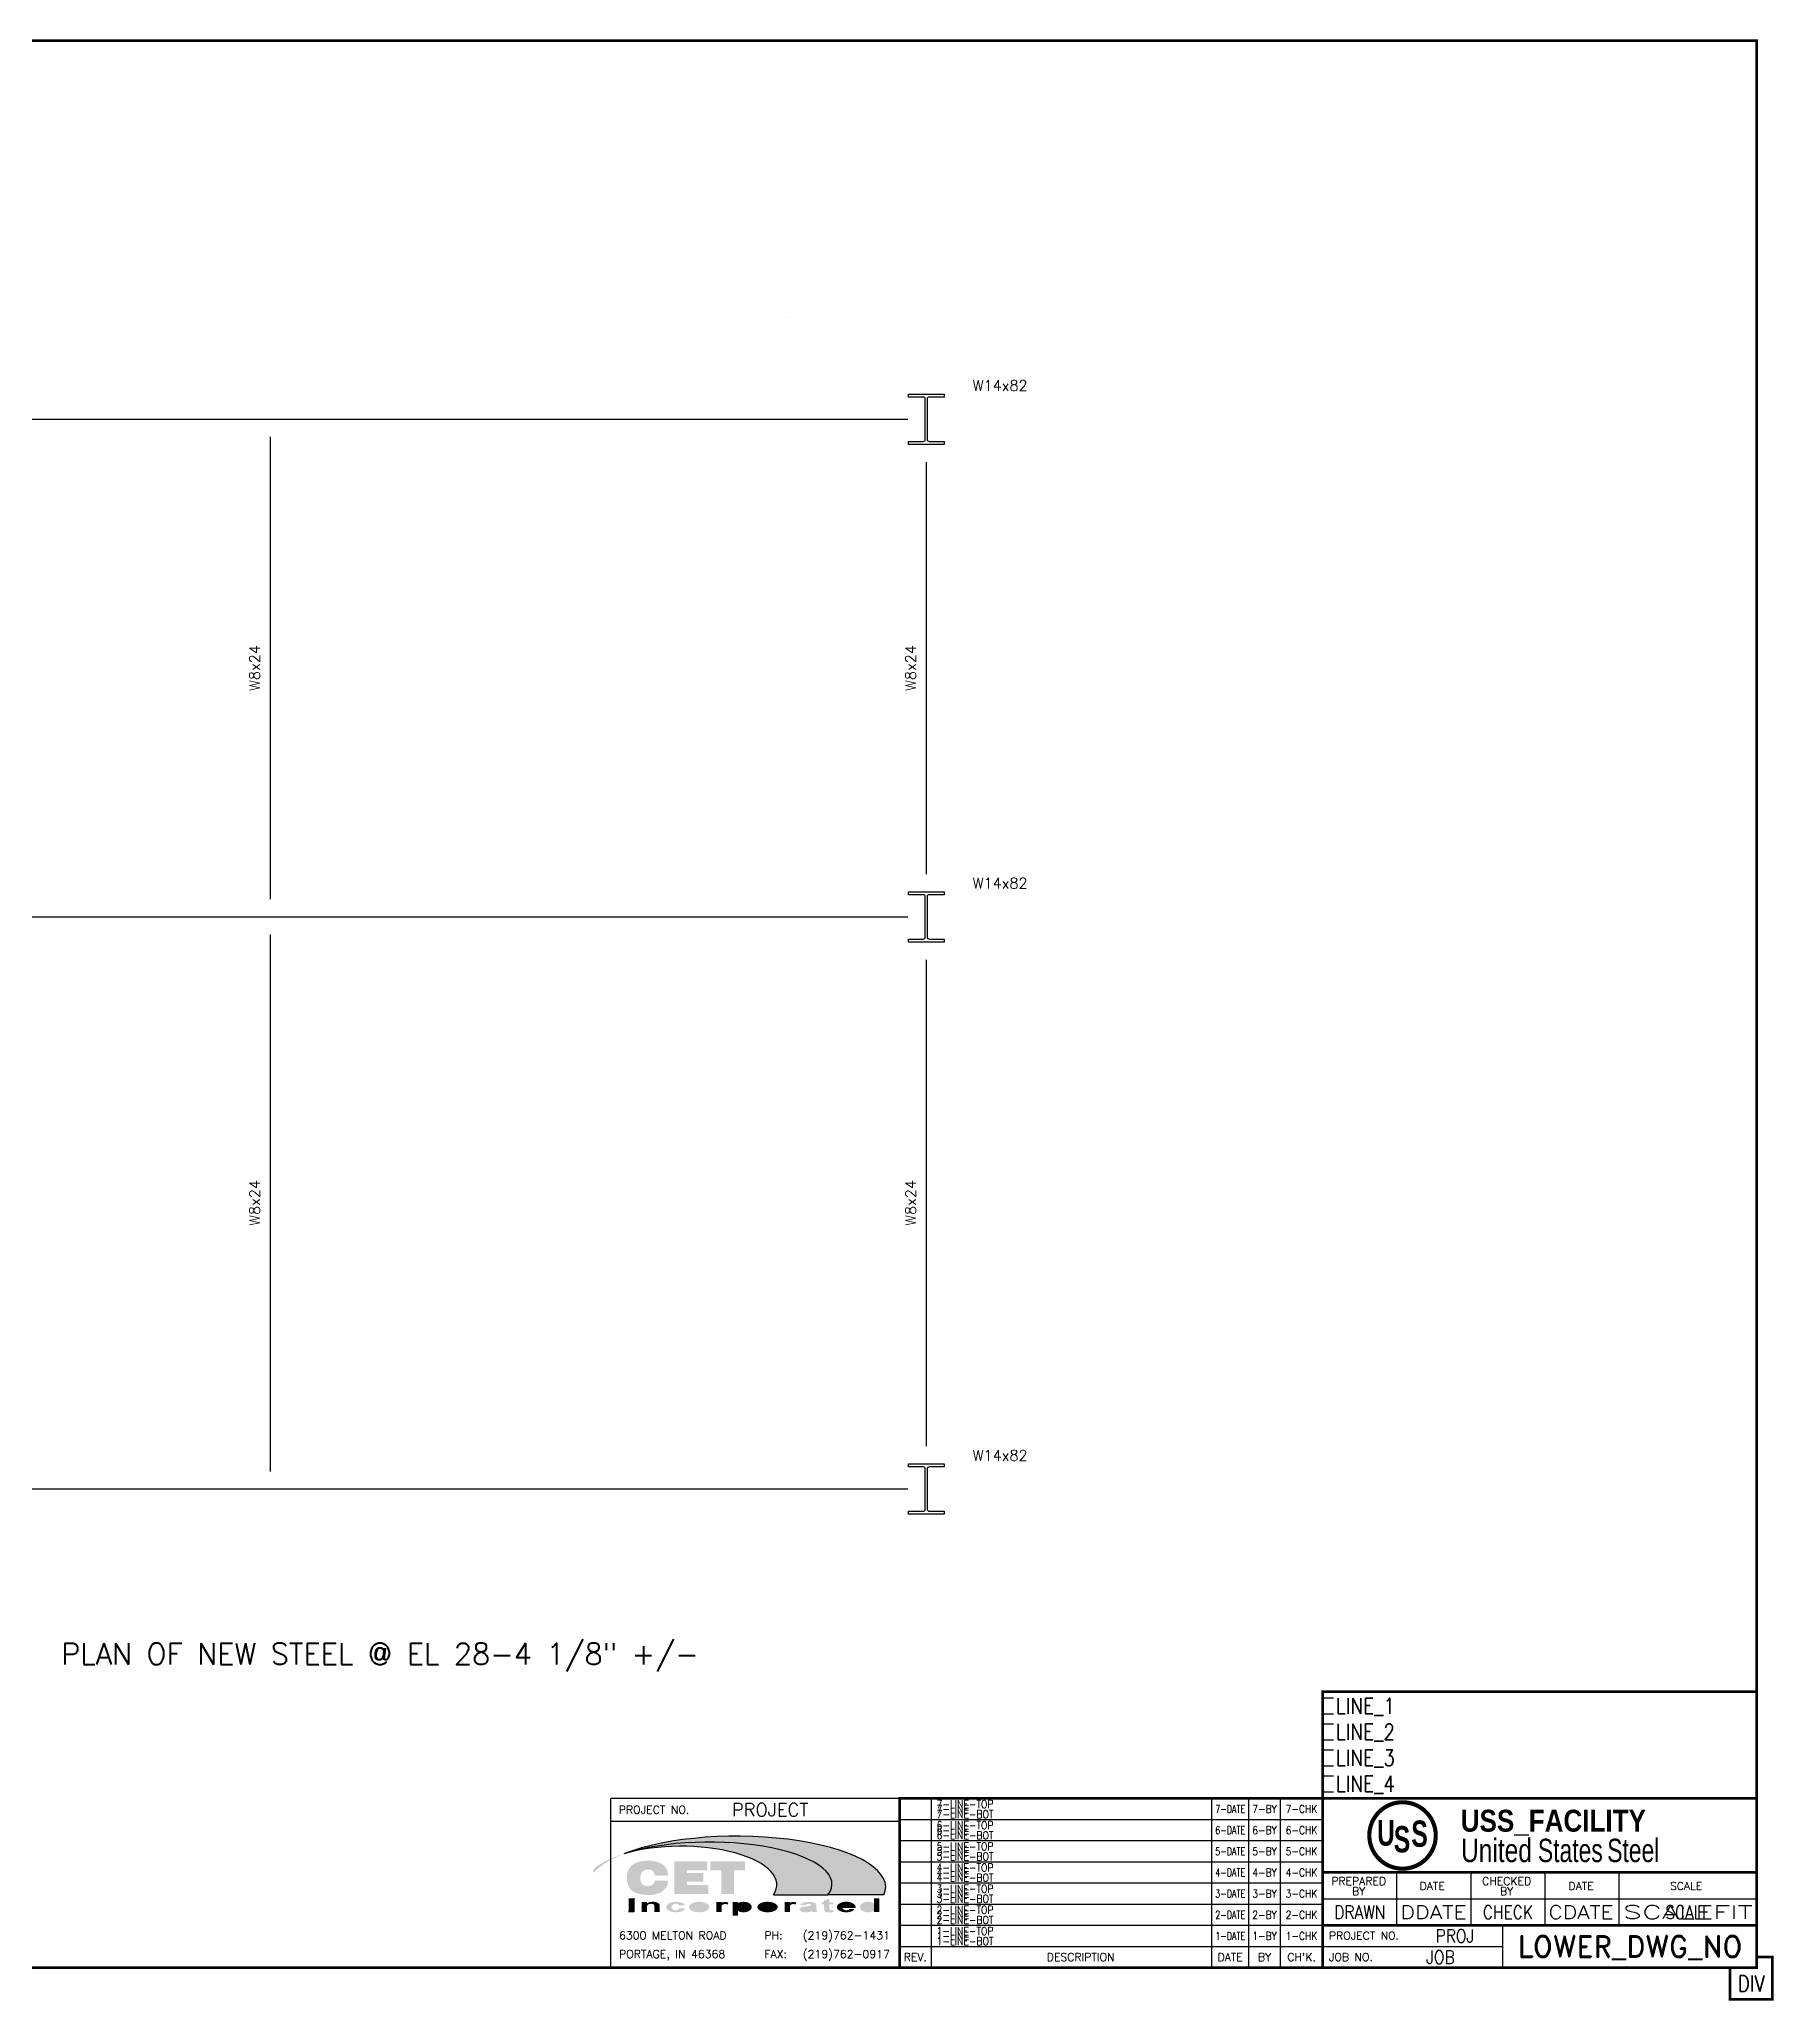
# Model space of a CAD drawing. Header units: inches. Extents: x -141 to 691, y -2 to 555.
# Drawn here: x 199 to 691, y -2 to 555 of the extents above; entities that cross this region are included whole.
import ezdxf
from ezdxf.enums import TextEntityAlignment as Align

# ---------------------------------------------------------------- set-up
doc = ezdxf.new("R2010")
doc.units = ezdxf.units.IN
doc.header["$LTSCALE"] = 9
doc.header["$MEASUREMENT"] = 0
for name, color, linetype in [('BORDER', 7, 'Continuous'), ('L2', 7, 'Continuous'), ('Section', 3, 'Continuous')]:
    doc.layers.add(name, color=color, linetype=linetype)
doc.styles.add('BORDER1', font='romans.shx')
doc.styles.add('BORDER2', font='ROMANS', dxfattribs={"width": 0.8, "height": 0.12})
doc.styles.add('ROMAND', font='romand.shx', dxfattribs={"height": 4.5})
doc.styles.add('ROMANS', font='romans.shx', dxfattribs={"height": 3})
doc.styles.add('USSLOGO', font='sanss___.ttf')
doc.styles.add('USSLOGOBOLD', font='sanssb__.ttf')

msp = doc.modelspace()

# ---------------------------------------------------------------- hatches: boundary and pattern name
at = {"layer": 'BORDER'}
h = msp.add_hatch(dxfattribs=at)
h.set_pattern_fill('DOTS,_O', color=30, scale=5.208482, angle=45)
h.set_pattern_definition([(45, (378.3331, 12.15858), (-0.1150923, 0.3452768), [0, -0.3255301])])
h.paths.add_polyline_path([(356.43, 35.34), (357.59, 36.31), (359, 37.25), (360.64, 38.13), (362.49, 38.97), (364.55, 39.75), (366.8, 40.46), (369.22, 41.1), (371.8, 41.67), (374.51, 42.16), (377.33, 42.57), (380.24, 42.89), (383.22, 43.12), (386.25, 43.26), (389.3, 43.31), (392.35, 43.27), (395.38, 43.14), (398.36, 42.92), (401.27, 42.61), (404.09, 42.22), (406.8, 41.74), (409.38, 41.18), (411.8, 40.55), (414.04, 39.84), (416.1, 39.07), (417.96, 38.24), (419.59, 37.36), (421, 36.44), (422.16, 35.47), (423.07, 34.47), (423.72, 33.45), (424.11, 32.42), (424.24, 31.37), (424.09, 30.32), (423.06, 28.32), (438.96, 28.32), (439.4, 29.77), (439.44, 31.04), (439.14, 32.31), (438.52, 33.57), (437.59, 34.8), (436.33, 35.99), (434.78, 37.15), (432.93, 38.25), (430.81, 39.3), (428.42, 40.27), (425.79, 41.17), (422.95, 41.99), (419.9, 42.72), (416.67, 43.36), (413.3, 43.89), (409.8, 44.32), (406.2, 44.65), (402.54, 44.86), (398.83, 44.97), (395.11, 44.96), (391.4, 44.84), (387.74, 44.61), (384.16, 44.27), (380.67, 43.83), (377.32, 43.28), (374.12, 42.63), (371.09, 41.89), (368.27, 41.06), (365.68, 40.15), (363.33, 39.16), (361.24, 38.11), (359.43, 37), (357.92, 35.83), (356.71, 34.63)])
h.paths.add_polyline_path([(390.01, 37.56), (390.01, 35.55), (393.14, 35.55), (393.14, 28.85), (396.16, 28.85), (396.16, 35.55), (399.29, 35.55), (399.29, 37.56)])
h.paths.add_polyline_path([(388.61, 35.55), (388.61, 37.56), (379.82, 37.56), (379.82, 28.85), (388.89, 28.85), (388.89, 30.86), (382.87, 30.86), (382.87, 32.37), (387.54, 32.37), (387.54, 34.3), (382.87, 34.3), (382.87, 35.55)])
h.paths.add_polyline_path([(373.75, 35.2), (373.96, 34.89), (374.08, 34.63), (374.18, 34.32), (374.24, 34.07), (377.52, 34.07), (377.45, 34.56), (377.28, 35.12), (377.06, 35.61), (376.78, 36.03), (376.45, 36.4), (376.08, 36.71), (375.69, 36.97), (375.27, 37.19), (374.83, 37.37), (374.39, 37.51), (373.94, 37.62), (373.49, 37.7), (373.05, 37.75), (372.61, 37.78), (372.18, 37.79), (371.77, 37.78), (371.37, 37.76), (371, 37.73), (370.64, 37.69), (370.29, 37.64), (369.96, 37.57), (369.64, 37.48), (369.32, 37.39), (369.01, 37.27), (368.71, 37.15), (368.42, 37), (368.13, 36.84), (367.86, 36.65), (367.61, 36.45), (367.37, 36.22), (367.16, 35.97), (366.97, 35.7), (366.81, 35.4), (366.68, 35.07), (366.57, 34.73), (366.48, 34.38), (366.41, 34.03), (366.36, 33.69), (366.33, 33.37), (366.31, 33.07), (366.33, 32.78), (366.37, 32.46), (366.43, 32.12), (366.52, 31.77), (366.63, 31.43), (366.75, 31.09), (366.9, 30.77), (367.07, 30.48), (367.26, 30.21), (367.46, 29.98), (367.69, 29.77), (367.92, 29.58), (368.18, 29.41), (368.45, 29.27), (368.73, 29.14), (369.03, 29.03), (369.33, 28.93), (369.65, 28.84), (369.98, 28.77), (370.32, 28.71), (370.67, 28.66), (371.04, 28.62), (371.42, 28.59), (371.81, 28.57), (372.22, 28.56), (372.64, 28.56), (373.07, 28.58), (373.5, 28.62), (373.94, 28.69), (374.37, 28.79), (374.8, 28.93), (375.23, 29.11), (375.64, 29.33), (376.04, 29.59), (376.41, 29.91), (376.74, 30.27), (377.03, 30.68), (377.26, 31.14), (377.44, 31.65), (377.51, 32.07), (374.22, 32.07), (374.14, 31.83), (373.91, 31.43), (373.62, 31.09), (373.28, 30.84), (372.92, 30.67), (372.54, 30.58), (372.17, 30.56), (371.8, 30.58), (371.45, 30.63), (371.12, 30.71), (370.82, 30.82), (370.56, 30.96), (370.33, 31.15), (370.14, 31.36), (369.99, 31.61), (369.87, 31.87), (369.77, 32.15), (369.7, 32.44), (369.65, 32.74), (369.63, 33.06), (369.63, 33.39), (369.67, 33.72), (369.74, 34.06), (369.85, 34.38), (370, 34.69), (370.2, 34.97), (370.43, 35.22), (370.68, 35.42), (370.95, 35.56), (371.24, 35.66), (371.52, 35.73), (371.82, 35.76), (372.13, 35.78), (372.43, 35.77), (372.74, 35.73), (373.07, 35.63), (373.42, 35.47)])
msp.add_hatch(color=7, dxfattribs=at).paths.add_polyline_path([(424.09, 30.32), (424.24, 31.37), (424.11, 32.42), (423.72, 33.45), (423.07, 34.47), (422.16, 35.47), (421, 36.44), (419.59, 37.36), (417.96, 38.24), (416.1, 39.07), (414.04, 39.84), (411.8, 40.55), (409.38, 41.18), (406.8, 41.74), (404.09, 42.22), (401.27, 42.61), (398.36, 42.92), (395.38, 43.14), (392.35, 43.27), (389.3, 43.31), (386.25, 43.26), (383.22, 43.12), (380.24, 42.89), (377.33, 42.57), (374.51, 42.16), (371.8, 41.67), (369.22, 41.1), (366.8, 40.46), (364.55, 39.75), (362.49, 38.97), (360.64, 38.13), (359, 37.25), (357.59, 36.31), (356.43, 35.34), (357.57, 36.42), (358.81, 37.25), (360.23, 38.03), (361.82, 38.76), (363.57, 39.43), (365.45, 40.04), (367.46, 40.58), (369.58, 41.04), (371.8, 41.42), (374.09, 41.73), (376.44, 41.95), (378.83, 42.08), (381.24, 42.13), (383.65, 42.1), (386.04, 41.98), (388.4, 41.77), (390.7, 41.48), (392.93, 41.11), (395.07, 40.66), (397.1, 40.14), (399.01, 39.54), (400.78, 38.88), (402.39, 38.16), (403.84, 37.39), (405.12, 36.57), (406.21, 35.7), (407.1, 34.8), (407.79, 33.87), (408.27, 32.92), (408.54, 31.96), (408.59, 30.99), (408.44, 30.02), (407.63, 28.32), (423.06, 28.32)])
h = msp.add_hatch(color=7, dxfattribs=at)
h.paths.add_polyline_path([(371.76, 38.04), (371.35, 38.02), (370.97, 37.99), (370.6, 37.95), (370.24, 37.89), (369.9, 37.82), (369.57, 37.73), (369.24, 37.63), (368.92, 37.52), (368.6, 37.38), (368.29, 37.23), (367.99, 37.06), (367.71, 36.86), (367.44, 36.65), (367.18, 36.4), (366.95, 36.13), (366.75, 35.83), (366.58, 35.51), (366.43, 35.16), (366.32, 34.8), (366.22, 34.44), (366.15, 34.07), (366.1, 33.72), (366.07, 33.39), (366.05, 33.07), (366.07, 32.75), (366.11, 32.42), (366.18, 32.07), (366.27, 31.71), (366.38, 31.34), (366.51, 30.99), (366.67, 30.65), (366.85, 30.34), (367.05, 30.05), (367.27, 29.79), (367.52, 29.57), (367.77, 29.37), (368.05, 29.19), (368.33, 29.03), (368.63, 28.9), (368.94, 28.78), (369.26, 28.68), (369.59, 28.59), (369.93, 28.51), (370.28, 28.45), (370.64, 28.4), (371.01, 28.36), (371.4, 28.33), (371.8, 28.31), (372.22, 28.3), (372.65, 28.3), (373.09, 28.32), (373.54, 28.37), (373.99, 28.44), (374.44, 28.54), (374.89, 28.68), (375.34, 28.87), (375.78, 29.1), (376.2, 29.38), (376.59, 29.72), (376.95, 30.1), (377.25, 30.54), (377.51, 31.04), (377.69, 31.59), (377.79, 32.18), (377.82, 32.33), (374.03, 32.33), (373.94, 32.03), (373.85, 31.84), (373.75, 31.67), (373.64, 31.5), (373.51, 31.36), (373.37, 31.23), (373.22, 31.12), (373.07, 31.03), (372.91, 30.95), (372.75, 30.9), (372.58, 30.86), (372.41, 30.84), (372.24, 30.82), (372.07, 30.82), (371.91, 30.83), (371.74, 30.85), (371.58, 30.87), (371.42, 30.9), (371.27, 30.94), (371.13, 30.98), (371, 31.03), (370.88, 31.08), (370.76, 31.15), (370.66, 31.22), (370.56, 31.3), (370.47, 31.38), (370.39, 31.47), (370.32, 31.57), (370.25, 31.68), (370.19, 31.79), (370.14, 31.91), (370.09, 32.03), (370.04, 32.16), (370, 32.29), (369.97, 32.42), (369.94, 32.56), (369.92, 32.7), (369.9, 32.84), (369.89, 32.99), (369.89, 33.14), (369.89, 33.29), (369.9, 33.45), (369.91, 33.6), (369.94, 33.76), (369.97, 33.91), (370.01, 34.06), (370.06, 34.21), (370.12, 34.35), (370.19, 34.49), (370.27, 34.62), (370.36, 34.74), (370.45, 34.86), (370.55, 34.97), (370.66, 35.07), (370.77, 35.15), (370.89, 35.23), (371, 35.29), (371.13, 35.35), (371.25, 35.39), (371.38, 35.43), (371.51, 35.46), (371.64, 35.48), (371.78, 35.49), (371.91, 35.5), (372.05, 35.51), (372.19, 35.52), (372.33, 35.51), (372.47, 35.5), (372.61, 35.48), (372.75, 35.45), (372.9, 35.41), (373.04, 35.35), (373.19, 35.28), (373.34, 35.2), (373.48, 35.08), (373.61, 34.94), (373.73, 34.76), (373.84, 34.53), (373.93, 34.26), (374.02, 33.81), (377.81, 33.81), (377.79, 33.96), (377.7, 34.62), (377.53, 35.21), (377.29, 35.74), (376.99, 36.19), (376.63, 36.58), (376.24, 36.92), (375.82, 37.2), (375.38, 37.43), (374.92, 37.62), (374.46, 37.76), (373.99, 37.88), (373.53, 37.96), (373.07, 38.01), (372.62, 38.04), (372.18, 38.05)])
h.paths.add_polyline_path([(371.77, 37.78), (372.18, 37.79), (372.61, 37.78), (373.05, 37.75), (373.49, 37.7), (373.94, 37.62), (374.39, 37.51), (374.83, 37.37), (375.27, 37.19), (375.69, 36.97), (376.08, 36.71), (376.45, 36.4), (376.78, 36.03), (377.06, 35.61), (377.28, 35.12), (377.45, 34.56), (377.52, 34.07), (374.24, 34.07), (374.18, 34.32), (374.08, 34.63), (373.96, 34.89), (373.81, 35.1), (373.66, 35.27), (373.49, 35.41), (373.32, 35.51), (373.15, 35.59), (372.98, 35.66), (372.82, 35.7), (372.66, 35.74), (372.5, 35.76), (372.34, 35.77), (372.19, 35.78), (372.04, 35.77), (371.89, 35.76), (371.75, 35.75), (371.6, 35.73), (371.46, 35.71), (371.31, 35.68), (371.17, 35.64), (371.03, 35.59), (370.89, 35.53), (370.75, 35.45), (370.62, 35.37), (370.49, 35.27), (370.37, 35.15), (370.26, 35.03), (370.15, 34.9), (370.05, 34.76), (369.96, 34.61), (369.89, 34.46), (369.82, 34.3), (369.76, 34.14), (369.72, 33.97), (369.68, 33.8), (369.66, 33.63), (369.64, 33.47), (369.63, 33.3), (369.63, 33.14), (369.63, 32.98), (369.64, 32.82), (369.66, 32.66), (369.69, 32.51), (369.72, 32.37), (369.75, 32.22), (369.79, 32.08), (369.84, 31.94), (369.9, 31.81), (369.96, 31.68), (370.03, 31.55), (370.1, 31.43), (370.19, 31.31), (370.28, 31.2), (370.39, 31.1), (370.5, 31.01), (370.63, 30.92), (370.76, 30.85), (370.9, 30.79), (371.05, 30.73), (371.21, 30.69), (371.37, 30.65), (371.54, 30.61), (371.71, 30.59), (371.89, 30.57), (372.07, 30.56), (372.25, 30.56), (372.44, 30.58), (372.63, 30.6), (372.82, 30.65), (373.01, 30.71), (373.19, 30.8), (373.37, 30.9), (373.54, 31.03), (373.69, 31.18), (373.84, 31.34), (373.97, 31.53), (374.08, 31.73), (374.18, 31.94), (374.22, 32.07), (377.51, 32.07), (377.44, 31.65), (377.26, 31.14), (377.03, 30.68), (376.74, 30.27), (376.41, 29.91), (376.04, 29.59), (375.64, 29.33), (375.23, 29.11), (374.8, 28.93), (374.37, 28.79), (373.94, 28.69), (373.5, 28.62), (373.07, 28.58), (372.64, 28.56), (372.22, 28.56), (371.81, 28.57), (371.42, 28.59), (371.04, 28.62), (370.67, 28.66), (370.32, 28.71), (369.98, 28.77), (369.65, 28.84), (369.33, 28.93), (369.03, 29.03), (368.73, 29.14), (368.45, 29.27), (368.18, 29.41), (367.92, 29.58), (367.69, 29.77), (367.46, 29.98), (367.26, 30.21), (367.07, 30.48), (366.9, 30.77), (366.75, 31.09), (366.63, 31.43), (366.52, 31.77), (366.43, 32.12), (366.37, 32.46), (366.33, 32.78), (366.31, 33.07), (366.33, 33.37), (366.36, 33.69), (366.41, 34.03), (366.48, 34.38), (366.57, 34.73), (366.68, 35.07), (366.81, 35.4), (366.97, 35.7), (367.16, 35.97), (367.37, 36.22), (367.61, 36.45), (367.86, 36.65), (368.13, 36.84), (368.42, 37), (368.71, 37.15), (369.01, 37.27), (369.32, 37.39), (369.64, 37.48), (369.96, 37.57), (370.29, 37.64), (370.64, 37.69), (371, 37.73), (371.37, 37.76)], flags=0)
h = msp.add_hatch(color=7, dxfattribs=at)
h.paths.add_polyline_path([(388.87, 35.29), (388.87, 37.82), (379.56, 37.82), (379.56, 28.59), (389.15, 28.59), (389.15, 31.12), (383.13, 31.12), (383.13, 32.11), (387.8, 32.11), (387.8, 34.56), (383.13, 34.56), (383.13, 35.29)])
h.paths.add_polyline_path([(382.87, 35.55), (382.87, 34.3), (387.54, 34.3), (387.54, 32.37), (382.87, 32.37), (382.87, 30.86), (388.89, 30.86), (388.89, 28.85), (379.82, 28.85), (379.82, 37.56), (388.61, 37.56), (388.61, 35.55)], flags=0)
h = msp.add_hatch(color=7, dxfattribs=at)
h.paths.add_polyline_path([(392.88, 35.29), (392.88, 28.59), (396.42, 28.59), (396.42, 35.29), (399.55, 35.29), (399.55, 37.82), (389.75, 37.82), (389.75, 35.29)])
h.paths.add_polyline_path([(390.01, 35.55), (390.01, 37.56), (399.29, 37.56), (399.29, 35.55), (396.16, 35.55), (396.16, 28.85), (393.14, 28.85), (393.14, 35.55)], flags=0)
h = msp.add_hatch(color=7, dxfattribs=at)
h.dxf.hatch_style = 1
h.paths.add_polyline_path([(373.87, 23.48), (375.35, 23.48), (375.35, 25.48), (375.35, 25.48), (375.34, 25.56), (375.32, 25.63), (375.29, 25.71), (375.24, 25.78), (375.18, 25.86), (375.1, 25.92), (375.02, 25.99), (374.92, 26.05), (374.81, 26.11), (374.16, 26.33, 0.189321), (371.6, 25.85), (371.71, 25.08, -0.299251), (372.87, 25.81), (372.82, 25.81), (372.9, 25.81), (372.99, 25.81), (373.07, 25.81), (373.15, 25.8), (373.23, 25.79), (373.31, 25.77), (373.39, 25.75), (373.46, 25.73), (373.53, 25.7), (373.59, 25.67), (373.65, 25.64), (373.7, 25.61), (373.74, 25.57), (373.78, 25.53), (373.82, 25.49), (373.84, 25.45), (373.86, 25.41), (373.87, 25.37), (373.87, 25.32)])
h = msp.add_hatch(color=7, dxfattribs=at)
h.dxf.hatch_style = 1
h.paths.add_polyline_path([(383.69, 24.89), (383.7, 24.76), (383.73, 24.63), (383.79, 24.5), (383.87, 24.38), (383.97, 24.25), (384.09, 24.14), (384.22, 24.03), (384.38, 23.92), (384.56, 23.83), (384.75, 23.74), (384.95, 23.66), (385.17, 23.59), (385.39, 23.53), (385.63, 23.48), (385.88, 23.45), (386.13, 23.42), (386.38, 23.41), (386.63, 23.4), (386.89, 23.41), (387.14, 23.43), (387.39, 23.46), (387.63, 23.51), (387.86, 23.56), (388.08, 23.63), (388.29, 23.7), (388.49, 23.78), (388.67, 23.87), (388.84, 23.97), (388.99, 24.08), (389.12, 24.2), (389.23, 24.31), (389.31, 24.44), (389.38, 24.56), (389.43, 24.69), (389.45, 24.83), (389.45, 24.96), (389.43, 25.09), (389.38, 25.22), (389.31, 25.34), (389.23, 25.47), (389.12, 25.59), (388.99, 25.7), (388.84, 25.81), (388.67, 25.91), (388.49, 26), (388.29, 26.08), (388.08, 26.16), (387.86, 26.22), (387.63, 26.28), (387.39, 26.32), (387.14, 26.35), (386.89, 26.37), (386.63, 26.38), (386.38, 26.38), (386.13, 26.36), (385.88, 26.34), (385.63, 26.3), (385.39, 26.25), (385.17, 26.19), (384.95, 26.12), (384.75, 26.04), (384.56, 25.95), (384.38, 25.86), (384.22, 25.75), (384.09, 25.64), (383.97, 25.53), (383.87, 25.41), (383.79, 25.28), (383.73, 25.15), (383.7, 25.02)])
h.paths.add_polyline_path([(385.19, 24.88), (385.19, 24.8), (385.21, 24.72), (385.24, 24.65), (385.27, 24.57), (385.32, 24.5), (385.37, 24.43), (385.44, 24.36), (385.51, 24.3), (385.59, 24.25), (385.68, 24.19), (385.77, 24.15), (385.87, 24.11), (385.97, 24.07), (386.08, 24.04), (386.2, 24.02), (386.31, 24), (386.43, 24), (386.54, 23.99), (386.66, 24), (386.78, 24.01), (386.89, 24.03), (387, 24.06), (387.11, 24.09), (387.21, 24.13), (387.31, 24.17), (387.4, 24.22), (387.48, 24.27), (387.56, 24.33), (387.63, 24.4), (387.69, 24.46), (387.74, 24.53), (387.78, 24.61), (387.81, 24.68), (387.83, 24.76), (387.84, 24.84), (387.84, 24.92), (387.83, 24.99), (387.81, 25.07), (387.78, 25.15), (387.74, 25.22), (387.69, 25.29), (387.63, 25.36), (387.56, 25.42), (387.48, 25.48), (387.4, 25.54), (387.31, 25.58), (387.21, 25.63), (387.11, 25.67), (387, 25.7), (386.89, 25.72), (386.78, 25.74), (386.66, 25.75), (386.54, 25.76), (386.43, 25.76), (386.31, 25.75), (386.2, 25.73), (386.08, 25.71), (385.97, 25.68), (385.87, 25.65), (385.77, 25.61), (385.68, 25.56), (385.59, 25.51), (385.51, 25.45), (385.44, 25.39), (385.37, 25.32), (385.32, 25.26), (385.27, 25.18), (385.24, 25.11), (385.21, 25.03), (385.19, 24.96)], flags=0)
h.paths.add_polyline_path([(381.05, 24.62), (381.02, 24.54), (380.97, 24.47), (380.92, 24.4), (380.86, 24.33), (380.79, 24.27), (380.71, 24.21), (380.63, 24.16), (380.54, 24.11), (380.45, 24.07), (380.36, 24.04), (380.26, 24.01), (380.16, 23.99), (380.05, 23.98), (379.95, 23.97), (379.84, 23.97), (379.74, 23.98), (379.63, 24), (379.53, 24.02), (379.44, 24.05), (379.34, 24.09), (379.25, 24.13), (379.17, 24.18), (379.09, 24.24), (379.02, 24.3), (378.95, 24.36), (378.9, 24.43), (378.85, 24.5), (378.81, 24.58), (378.77, 24.66), (378.75, 24.74), (378.74, 24.82), (378.73, 24.9), (378.74, 24.99), (378.75, 25.07), (378.78, 25.15), (378.81, 25.23), (378.85, 25.3), (378.9, 25.37), (378.95, 25.44), (379.02, 25.51), (379.09, 25.57), (379.17, 25.62), (379.25, 25.67), (379.34, 25.71), (379.44, 25.75), (379.54, 25.78), (379.64, 25.8), (379.74, 25.82), (379.84, 25.83), (379.95, 25.83), (380.05, 25.83), (380.16, 25.81), (380.26, 25.79), (380.36, 25.77), (380.46, 25.73), (380.55, 25.69), (380.63, 25.65), (380.72, 25.59), (380.79, 25.54), (380.86, 25.47), (380.92, 25.41), (380.97, 25.34), (381.02, 25.26), (380.97, 25.34), (382.58, 25.45), (382.72, 25.21), (382.66, 25.34), (382.57, 25.46), (382.47, 25.58), (382.34, 25.7), (382.2, 25.81), (382.04, 25.91), (381.86, 26), (381.67, 26.08), (381.47, 26.16), (381.25, 26.22), (381.03, 26.28), (380.79, 26.32), (380.55, 26.35), (380.31, 26.37), (380.06, 26.38), (379.82, 26.37), (379.57, 26.36), (379.33, 26.33), (379.09, 26.29), (378.86, 26.24), (378.64, 26.18), (378.44, 26.11), (378.24, 26.03), (378.06, 25.94), (377.89, 25.84), (377.74, 25.74), (377.61, 25.62), (377.5, 25.5), (377.41, 25.38), (377.34, 25.25), (377.29, 25.12), (377.26, 24.99), (377.26, 24.86), (377.27, 24.73), (377.31, 24.59), (377.37, 24.47), (377.45, 24.34), (377.55, 24.22), (377.67, 24.1), (377.82, 23.99), (377.97, 23.89), (378.15, 23.8), (378.34, 23.71), (378.54, 23.63), (378.75, 23.57), (378.98, 23.51), (379.21, 23.47), (379.45, 23.44), (379.69, 23.41), (379.94, 23.4), (380.19, 23.41), (380.43, 23.42), (380.67, 23.45), (380.91, 23.48), (381.14, 23.53), (381.36, 23.59), (381.57, 23.66), (381.77, 23.74), (381.95, 23.83), (382.12, 23.93), (382.27, 24.03), (382.41, 24.14), (382.52, 24.26), (382.62, 24.38), (382.69, 24.51), (382.74, 24.64), (382.65, 24.44), (381.02, 24.55)])
h = msp.add_hatch(color=7, dxfattribs=at)
h.dxf.hatch_style = 1
h.paths.add_polyline_path([(396.79, 24.8), (396.81, 24.67), (396.85, 24.54), (396.91, 24.41), (396.99, 24.29), (397.08, 24.17), (397.19, 24.06), (397.32, 23.95), (397.46, 23.85), (397.61, 23.76), (397.78, 23.68), (397.96, 23.61), (398.14, 23.54), (398.34, 23.49), (398.54, 23.45), (398.74, 23.43), (398.95, 23.41), (399.16, 23.4), (399.37, 23.41), (399.58, 23.43), (399.79, 23.46), (399.99, 23.5), (400.18, 23.55), (400.37, 23.62), (400.54, 23.69), (400.71, 23.77), (400.86, 23.87), (401, 23.97), (401.12, 24.07), (401.23, 24.19), (401.32, 24.31), (401.39, 24.43), (401.45, 24.56), (401.48, 24.69), (401.5, 24.82), (401.5, 24.96), (401.48, 25.09), (401.45, 25.22), (401.39, 25.35), (401.32, 25.47), (401.23, 25.59), (401.12, 25.71), (401, 25.82), (400.86, 25.92), (400.71, 26.01), (400.54, 26.09), (400.37, 26.16), (400.18, 26.23), (399.99, 26.28), (399.79, 26.32), (399.58, 26.35), (399.37, 26.37), (399.16, 26.38), (398.95, 26.37), (398.74, 26.36), (398.54, 26.33), (398.34, 26.29), (398.14, 26.24), (397.96, 26.18), (397.78, 26.1), (397.61, 26.02), (397.46, 25.93), (397.32, 25.83), (397.19, 25.72), (397.08, 25.61), (396.99, 25.49), (396.91, 25.37), (396.85, 25.24), (396.81, 25.11), (396.79, 24.98), (396.8, 25.03), (396.8, 24.75)])
h.paths.add_polyline_path([(397.59, 24.88), (397.59, 24.8), (397.61, 24.72), (397.63, 24.65), (397.66, 24.57), (397.71, 24.5), (397.76, 24.43), (397.82, 24.36), (397.88, 24.3), (397.96, 24.25), (398.04, 24.19), (398.13, 24.15), (398.22, 24.11), (398.32, 24.07), (398.42, 24.04), (398.53, 24.02), (398.63, 24), (398.74, 24), (398.85, 23.99), (398.96, 24), (399.07, 24.01), (399.18, 24.03), (399.28, 24.06), (399.38, 24.09), (399.48, 24.13), (399.57, 24.17), (399.65, 24.22), (399.73, 24.27), (399.8, 24.33), (399.86, 24.4), (399.92, 24.46), (399.97, 24.53), (400, 24.61), (400.03, 24.68), (400.05, 24.76), (400.06, 24.84), (400.06, 24.92), (400.05, 24.99), (400.03, 25.07), (400, 25.15), (399.97, 25.22), (399.92, 25.29), (399.86, 25.36), (399.8, 25.42), (399.73, 25.48), (399.65, 25.54), (399.57, 25.58), (399.48, 25.63), (399.38, 25.67), (399.28, 25.7), (399.18, 25.72), (399.07, 25.74), (398.96, 25.75), (398.85, 25.76), (398.74, 25.76), (398.63, 25.75), (398.53, 25.73), (398.42, 25.71), (398.32, 25.68), (398.22, 25.65), (398.13, 25.61), (398.04, 25.56), (397.96, 25.51), (397.88, 25.45), (397.82, 25.39), (397.76, 25.32), (397.71, 25.26), (397.66, 25.18), (397.63, 25.11), (397.61, 25.03), (397.59, 24.96)], flags=0)
h = msp.add_hatch(color=7, dxfattribs=at)
h.dxf.hatch_style = 1
h.paths.add_polyline_path([(403.09, 24.89), (403.11, 24.76), (403.14, 24.63), (403.2, 24.5), (403.27, 24.38), (403.37, 24.25), (403.49, 24.14), (403.63, 24.03), (403.79, 23.92), (403.96, 23.83), (404.15, 23.74), (404.35, 23.66), (404.57, 23.59), (404.8, 23.53), (405.04, 23.48), (405.28, 23.45), (405.53, 23.42), (405.78, 23.41), (406.04, 23.4), (406.29, 23.41), (406.54, 23.43), (406.79, 23.46), (407.03, 23.51), (407.27, 23.56), (407.49, 23.63), (407.7, 23.7), (407.9, 23.78), (408.08, 23.87), (408.24, 23.97), (408.39, 24.08), (408.52, 24.2), (408.63, 24.31), (408.72, 24.44), (408.79, 24.56), (408.83, 24.69), (408.85, 24.83), (408.85, 24.96), (408.83, 25.09), (408.79, 25.22), (408.72, 25.34), (408.63, 25.47), (408.52, 25.59), (408.39, 25.7), (408.24, 25.81), (408.08, 25.91), (407.9, 26), (407.7, 26.08), (407.49, 26.16), (407.27, 26.22), (407.03, 26.28), (406.79, 26.32), (406.54, 26.35), (406.29, 26.37), (406.04, 26.38), (405.78, 26.38), (405.53, 26.36), (405.28, 26.34), (405.04, 26.3), (404.8, 26.25), (404.57, 26.19), (404.35, 26.12), (404.15, 26.04), (403.96, 25.95), (403.79, 25.86), (403.63, 25.75), (403.49, 25.64), (403.37, 25.53), (403.27, 25.41), (403.2, 25.28), (403.14, 25.15), (403.11, 25.02)])
h.paths.add_polyline_path([(404.59, 24.88), (404.6, 24.8), (404.62, 24.72), (404.64, 24.65), (404.68, 24.57), (404.72, 24.5), (404.78, 24.43), (404.84, 24.36), (404.91, 24.3), (404.99, 24.25), (405.08, 24.19), (405.17, 24.15), (405.27, 24.11), (405.38, 24.07), (405.49, 24.04), (405.6, 24.02), (405.72, 24), (405.83, 24), (405.95, 23.99), (406.07, 24), (406.18, 24.01), (406.3, 24.03), (406.41, 24.06), (406.51, 24.09), (406.62, 24.13), (406.71, 24.17), (406.8, 24.22), (406.89, 24.27), (406.96, 24.33), (407.03, 24.4), (407.09, 24.46), (407.14, 24.53), (407.18, 24.61), (407.21, 24.68), (407.23, 24.76), (407.24, 24.84), (407.24, 24.92), (407.23, 24.99), (407.21, 25.07), (407.18, 25.15), (407.14, 25.22), (407.09, 25.29), (407.03, 25.36), (406.96, 25.42), (406.89, 25.48), (406.8, 25.54), (406.71, 25.58), (406.62, 25.63), (406.51, 25.67), (406.41, 25.7), (406.3, 25.72), (406.18, 25.74), (406.07, 25.75), (405.95, 25.76), (405.83, 25.76), (405.72, 25.75), (405.6, 25.73), (405.49, 25.71), (405.38, 25.68), (405.27, 25.65), (405.17, 25.61), (405.08, 25.56), (404.99, 25.51), (404.91, 25.45), (404.84, 25.39), (404.78, 25.32), (404.72, 25.26), (404.68, 25.18), (404.64, 25.11), (404.62, 25.03), (404.6, 24.96)], flags=0)
h = msp.add_hatch(color=7, dxfattribs=at)
h.dxf.hatch_style = 1
h.paths.add_polyline_path([(436.88, 24.89), (436.87, 24.76), (436.84, 24.63), (436.79, 24.5), (436.73, 24.38), (436.65, 24.25), (436.55, 24.14), (436.44, 24.03), (436.31, 23.92), (436.17, 23.83), (436.01, 23.74), (435.85, 23.66), (435.67, 23.59), (435.48, 23.53), (435.29, 23.48), (435.09, 23.45), (434.88, 23.42), (434.68, 23.41), (434.47, 23.4), (434.26, 23.41), (434.05, 23.43), (433.85, 23.46), (433.65, 23.51), (433.46, 23.56), (433.28, 23.63), (433.11, 23.7), (432.95, 23.78), (432.8, 23.87), (432.66, 23.97), (432.54, 24.08), (432.43, 24.2), (432.35, 24.31), (432.27, 24.44), (432.22, 24.56), (432.18, 24.69), (432.16, 24.83), (432.16, 24.96), (432.18, 25.09), (432.22, 25.22), (432.27, 25.34), (432.35, 25.47), (432.43, 25.59), (432.54, 25.7), (432.66, 25.81), (432.8, 25.91), (432.95, 26), (433.11, 26.08), (433.28, 26.16), (433.46, 26.22), (433.65, 26.28), (433.85, 26.32), (434.05, 26.35), (434.26, 26.37), (434.47, 26.38), (434.68, 26.38), (434.88, 26.36), (435.09, 26.34), (435.29, 26.3), (435.48, 26.25), (435.67, 26.19), (435.85, 26.12), (436.01, 26.04), (436.17, 25.95), (436.31, 25.86), (436.44, 25.75), (436.55, 25.64), (436.65, 25.53), (436.73, 25.41), (436.79, 25.28), (436.84, 25.15), (436.87, 25.02)])
h.paths.add_polyline_path([(436.12, 24.88), (436.11, 24.8), (436.1, 24.72), (436.07, 24.65), (436.04, 24.57), (436, 24.5), (435.95, 24.43), (435.89, 24.36), (435.82, 24.3), (435.74, 24.25), (435.66, 24.19), (435.57, 24.15), (435.48, 24.11), (435.38, 24.07), (435.28, 24.04), (435.18, 24.02), (435.07, 24), (434.96, 24), (434.85, 23.99), (434.74, 24), (434.63, 24.01), (434.53, 24.03), (434.42, 24.06), (434.32, 24.09), (434.23, 24.13), (434.14, 24.17), (434.05, 24.22), (433.97, 24.27), (433.9, 24.33), (433.84, 24.4), (433.78, 24.46), (433.74, 24.53), (433.7, 24.61), (433.67, 24.68), (433.65, 24.76), (433.64, 24.84), (433.64, 24.92), (433.65, 24.99), (433.67, 25.07), (433.7, 25.15), (433.74, 25.22), (433.78, 25.29), (433.84, 25.36), (433.9, 25.42), (433.97, 25.48), (434.05, 25.54), (434.14, 25.58), (434.23, 25.63), (434.32, 25.67), (434.42, 25.7), (434.53, 25.72), (434.63, 25.74), (434.74, 25.75), (434.85, 25.76), (434.96, 25.76), (435.07, 25.75), (435.18, 25.73), (435.28, 25.71), (435.38, 25.68), (435.48, 25.65), (435.57, 25.61), (435.66, 25.56), (435.74, 25.51), (435.82, 25.45), (435.89, 25.39), (435.95, 25.32), (436, 25.26), (436.04, 25.18), (436.07, 25.11), (436.1, 25.03), (436.11, 24.96)], flags=0)
h.paths.add_polyline_path([(423.52, 26.27), (423.52, 27.27), (422.01, 26.8), (422.01, 26.27), (421.34, 26.27), (421.34, 25.67), (422.01, 25.67), (422.01, 24.39), (422.02, 24.26), (422.04, 24.15), (422.05, 24.04), (422.07, 23.95), (422.09, 23.87), (422.12, 23.8), (422.16, 23.73), (422.2, 23.67), (422.26, 23.62), (422.32, 23.58), (422.39, 23.54), (422.47, 23.5), (422.56, 23.47), (422.67, 23.44), (422.78, 23.42), (422.9, 23.4), (423.04, 23.38), (423.19, 23.37), (423.37, 23.37), (423.57, 23.37), (423.8, 23.38), (424.06, 23.4), (424.36, 23.43), (424.71, 23.47), (424.61, 24.06), (424.46, 24.03), (424.32, 24.01), (424.19, 24), (424.09, 24), (423.99, 24), (423.9, 24.02), (423.83, 24.03), (423.76, 24.05), (423.71, 24.08), (423.66, 24.11), (423.61, 24.15), (423.58, 24.21), (423.55, 24.29), (423.53, 24.4), (423.52, 24.54), (423.52, 24.71), (423.52, 25.67), (424.59, 25.67), (424.59, 26.27)])
h.paths.add_polyline_path([(418.32, 25.3), (418.26, 25.28), (418.18, 25.27), (418.13, 25.26), (418.06, 25.25), (417.99, 25.24), (417.91, 25.23), (417.83, 25.22), (417.74, 25.21), (417.64, 25.2), (417.55, 25.19), (417.45, 25.17), (417.34, 25.16), (417.24, 25.14), (417.13, 25.13), (417.02, 25.11), (416.91, 25.09), (416.79, 25.07), (416.67, 25.05), (416.54, 25.03), (416.41, 25.01), (416.28, 24.99), (416.15, 24.96), (416.02, 24.93), (415.89, 24.9), (415.76, 24.87), (415.65, 24.83), (415.54, 24.79), (415.45, 24.74), (415.36, 24.69), (415.28, 24.63), (415.22, 24.58), (415.17, 24.52), (415.12, 24.45), (415.09, 24.39), (415.07, 24.33), (415.05, 24.26), (415.05, 24.2), (415.05, 24.13), (415.07, 24.07), (415.09, 24.01), (415.13, 23.95), (415.17, 23.89), (415.23, 23.83), (415.29, 23.78), (415.36, 23.73), (415.44, 23.68), (415.53, 23.63), (415.62, 23.59), (415.72, 23.55), (415.81, 23.51), (415.91, 23.48), (416.01, 23.45), (416.12, 23.43), (416.22, 23.4), (416.32, 23.39), (416.42, 23.37), (416.52, 23.36), (416.61, 23.35), (416.7, 23.35), (416.79, 23.34), (416.88, 23.34), (416.97, 23.35), (417.06, 23.35), (417.14, 23.36), (417.24, 23.37), (417.33, 23.38), (417.43, 23.4), (417.54, 23.41), (417.65, 23.44), (417.77, 23.46), (417.9, 23.5), (418.04, 23.55), (418.2, 23.6), (418.36, 23.68), (418.55, 23.77), (418.78, 23.44), (420.2, 23.44), (420.08, 23.56), (420, 23.68), (419.93, 23.79), (419.87, 23.9), (419.84, 24.01), (419.81, 24.12), (419.8, 24.23), (419.79, 24.36), (419.79, 24.49), (419.79, 24.63), (419.8, 24.77), (419.8, 24.91), (419.81, 25.05), (419.81, 25.19), (419.81, 25.32), (419.8, 25.44), (419.79, 25.55), (419.77, 25.65), (419.74, 25.73), (419.71, 25.8), (419.68, 25.87), (419.64, 25.93), (419.59, 25.98), (419.54, 26.02), (419.49, 26.06), (419.42, 26.1), (419.36, 26.13), (419.28, 26.15), (419.2, 26.18), (419.11, 26.2), (419.01, 26.22), (418.9, 26.24), (418.78, 26.26), (418.65, 26.27), (418.51, 26.29), (418.36, 26.3), (418.21, 26.31), (418.05, 26.32), (417.89, 26.32), (417.73, 26.32), (417.56, 26.32), (417.4, 26.32), (417.23, 26.31), (417.07, 26.3), (416.9, 26.29), (416.74, 26.26), (416.57, 26.24), (416.41, 26.2), (416.25, 26.16), (416.09, 26.11), (415.93, 26.05), (415.78, 25.97), (415.63, 25.88), (415.5, 25.78), (415.37, 25.65), (415.25, 25.51), (416.57, 25.39), (416.69, 25.51), (416.82, 25.6), (416.96, 25.67), (417.09, 25.71), (417.23, 25.73), (417.36, 25.74), (417.49, 25.74), (417.61, 25.73), (417.72, 25.72), (417.82, 25.71), (417.91, 25.7), (418, 25.69), (418.07, 25.67), (418.14, 25.66), (418.2, 25.64), (418.27, 25.6), (418.34, 25.54), (418.38, 25.47), (418.39, 25.41), (418.37, 25.34)])
h.paths.add_polyline_path([(418.36, 24.77), (418.36, 24.6), (418.35, 24.47), (418.33, 24.36), (418.28, 24.28), (418.23, 24.21), (418.17, 24.16), (418.1, 24.12), (418.02, 24.09), (417.95, 24.06), (417.87, 24.04), (417.79, 24.02), (417.7, 24), (417.62, 23.99), (417.54, 23.98), (417.46, 23.97), (417.38, 23.97), (417.31, 23.97), (417.23, 23.97), (417.16, 23.97), (417.1, 23.98), (417.03, 23.99), (416.97, 24), (416.91, 24.01), (416.86, 24.02), (416.79, 24.05), (416.71, 24.08), (416.64, 24.12), (416.59, 24.17), (416.54, 24.23), (416.53, 24.3), (416.54, 24.38), (416.6, 24.44), (416.65, 24.47), (416.72, 24.51), (416.82, 24.54), (416.95, 24.58), (417.12, 24.62), (417.34, 24.65), (417.62, 24.69), (417.95, 24.73)], flags=0)
h = msp.add_hatch(color=7, dxfattribs=at)
h.dxf.hatch_style = 1
h.paths.add_polyline_path([(430.92, 24.76), (430.93, 24.89), (430.92, 25.03), (430.89, 25.16), (430.83, 25.29), (430.76, 25.41), (430.67, 25.53), (430.56, 25.65), (430.43, 25.76), (430.29, 25.86), (430.13, 25.96), (429.95, 26.05), (429.76, 26.12), (429.56, 26.19), (429.35, 26.25), (429.14, 26.3), (428.91, 26.34), (428.68, 26.36), (428.45, 26.38), (428.21, 26.38), (427.98, 26.37), (427.75, 26.35), (427.52, 26.32), (427.3, 26.27), (427.09, 26.22), (426.88, 26.15), (426.69, 26.08), (426.51, 26), (426.34, 25.9), (426.19, 25.8), (426.05, 25.69), (425.94, 25.58), (425.84, 25.46), (425.76, 25.34), (425.7, 25.21), (425.66, 25.08), (425.64, 24.95), (425.64, 24.82), (425.66, 24.69), (425.7, 24.56), (425.76, 24.43), (425.85, 24.31), (425.95, 24.19), (426.07, 24.07), (426.21, 23.97), (426.36, 23.87), (426.53, 23.78), (426.71, 23.69), (426.9, 23.62), (427.11, 23.56), (427.32, 23.5), (427.55, 23.46), (427.77, 23.43), (428.01, 23.41), (428.24, 23.4), (428.47, 23.41), (428.71, 23.42), (428.94, 23.45), (429.16, 23.49), (429.38, 23.54), (429.59, 23.6), (429.79, 23.67), (429.97, 23.75), (430.15, 23.83), (430.3, 23.93), (430.45, 24.04), (430.57, 24.15), (430.68, 24.26), (430.77, 24.39), (430.84, 24.51), (430.68, 24.26), (429.29, 24.38), (429.37, 24.47), (429.32, 24.41), (429.26, 24.34), (429.19, 24.28), (429.11, 24.22), (429.03, 24.17), (428.94, 24.13), (428.85, 24.09), (428.76, 24.06), (428.66, 24.03), (428.55, 24.01), (428.45, 24), (428.34, 23.99), (428.24, 23.99), (428.13, 24), (428.03, 24.01), (427.93, 24.04), (427.83, 24.06), (427.73, 24.1), (427.64, 24.14), (427.56, 24.19), (427.48, 24.24), (427.4, 24.3), (427.34, 24.36), (427.28, 24.42), (427.23, 24.49), (427.18, 24.57), (427.15, 24.64), (427.13, 24.72), (427.14, 24.66), (430.9, 24.66)])
h.paths.add_polyline_path([(427.13, 25.1), (427.16, 25.17), (427.2, 25.24), (427.24, 25.31), (427.3, 25.38), (427.36, 25.44), (427.42, 25.5), (427.5, 25.56), (427.58, 25.61), (427.66, 25.65), (427.75, 25.69), (427.85, 25.72), (427.95, 25.75), (428.05, 25.77), (428.15, 25.78), (428.25, 25.79), (428.36, 25.79), (428.46, 25.78), (428.56, 25.77), (428.66, 25.75), (428.76, 25.72), (428.86, 25.69), (428.95, 25.65), (429.03, 25.61), (429.11, 25.56), (429.18, 25.5), (429.25, 25.44), (429.31, 25.38), (429.37, 25.31), (429.41, 25.24), (429.45, 25.17), (429.47, 25.1), (429.45, 25.16), (427.16, 25.16)], flags=0)

# ---------------------------------------------------------------- linework, layer by layer
for p, q in [((563.39, 84.19), (566.39, 84.19)), ((563.39, 79.69), (566.39, 79.69)), ((563.39, 76.81), (566.39, 76.81)), ((563.39, 72.31), (566.39, 72.31)), ((563.39, 69.44), (566.39, 69.44)), ((563.39, 64.94), (566.39, 64.94)), ((563.39, 62.06), (566.39, 62.06)), ((443.39, 55.69), (361.56, 55.69)), ((361.56, 7.69), (361.56, 55.69)), ((563.39, 57.56), (566.39, 57.56)), ((361.56, 49.26), (443.39, 49.26))]:
    msp.add_line(p, q, dxfattribs=at)
at = {"layer": 'BORDER', "color": 7}
for p, q in [((407.63, 28.32), (423.06, 28.32)), ((368.05, 23.53), (366.55, 23.53)), ((368.05, 23.53), (366.55, 23.53)), ((368.05, 27.37), (368.05, 23.53)), ((368.05, 27.37), (368.05, 23.53))]:
    msp.add_line(p, q, dxfattribs=at)
at = {"layer": 'BORDER', "color": 30}
msp.add_line((438.96, 28.32), (423.06, 28.32), dxfattribs=at)
at = {"layer": 'BORDER'}
for points, const_width in [([(-118.48, 7.69), (686.39, 7.69), (686.39, 554.17), (-118.48, 554.17), (-118.48, 7.69)], 0.742), ([(563.39, 7.69), (563.39, 86), (686.39, 86)], 0.75), ([(443.39, 7.69), (443.39, 55.69), (686.6, 55.69)], 0.75), ([(452.39, 7.69), (452.39, 55.69)], 0.375), ([(531.89, 7.69), (531.89, 55.69)], 0.375), ([(542.39, 7.69), (542.39, 55.69)], 0.375), ([(551.39, 7.69), (551.39, 55.69)], 0.375), ([(443.39, 49.69), (563.39, 49.69)], 0.375), ([(443.39, 43.69), (563.39, 43.69)], 0.375), ([(443.39, 37.69), (563.39, 37.69)], 0.375), ([(563.39, 34.69), (686.6, 34.69)], 0.75), ([(584.39, 19.69), (584.39, 34.69)], 0.375), ([(605.39, 19.69), (605.39, 34.69)], 0.375), ([(626.39, 19.69), (626.39, 34.69)], 0.375), ([(647.39, 19.69), (647.39, 34.69)], 0.375), ([(443.39, 31.69), (563.39, 31.69)], 0.375), ([(443.39, 25.69), (563.39, 25.69)], 0.375), ([(563.39, 27.19), (686.6, 27.19)], 0.375), ([(443.39, 19.69), (563.39, 19.69)], 0.375), ([(563.39, 19.69), (686.6, 19.69)], 0.75), ([(614.39, 7.69), (614.39, 19.69)], 0.375), ([(443.39, 13.69), (563.39, 13.69)], 0.375), ([(563.39, 13.69), (614.39, 13.69)], 0.375), ([(686.39, 10.69), (690.89, 10.69), (690.89, -1.31), (678.89, -1.31), (678.89, 7.69)], 0.75)]:
    msp.add_lwpolyline(points, dxfattribs=dict(at, const_width=const_width))
at = {"layer": 'BORDER', "ltscale": 2, "const_width": 0.75}
for points in [[(479.35, 55.69), (491.35, 55.69)], [(497.05, 55.69), (479.35, 55.69)], [(491.35, 55.69), (503.36, 55.69)], [(503.36, 55.69), (515.37, 55.69)], [(515.37, 55.69), (527.37, 55.69)], [(527.37, 55.69), (539.38, 55.69)], [(539.38, 55.69), (551.38, 55.69)]]:
    msp.add_lwpolyline(points, dxfattribs=at)
at = {"layer": 'BORDER', "color": 5, "const_width": 1.17}
msp.add_lwpolyline([(576.59, 45.19, 1), (595.43, 45.19, 1)], format="xyb", close=True, dxfattribs=at)
at = {"layer": 'BORDER', "color": 7, "const_width": 1.5}
for points in [[(367.3, 23.48), (367.3, 27.37)], [(436.9, 23.48), (436.9, 27.38)], [(371.01, 23.48), (371.01, 26.29)], [(392.23, 23.48), (392.23, 26.29)], [(396.8, 22.4), (396.8, 26.29)], [(411.56, 23.48), (411.56, 26.29)]]:
    msp.add_lwpolyline(points, dxfattribs=at)
at = {"layer": 'BORDER', "color": 7, "const_width": 0.604}
for points in [[(394.71, 25.85, 0.426651), (392.51, 25.14, 0.365537)], [(414.04, 25.85, 0.426651), (411.84, 25.14, 0.365537)]]:
    msp.add_lwpolyline(points, format="xyb", dxfattribs=at)
at = {"layer": 'BORDER', "color": 30}
msp.add_ellipse((397.22, 30.54), major_axis=(42.25, 0), ratio=0.341806, start_param=6.128937, end_param=2.428563, dxfattribs=at)
at = {"layer": 'BORDER', "color": 7}
for centre, major_axis, ratio, start_param, end_param in [((389.29, 31.34), (34.94, 0.08), 0.342755, 6.021943, 2.328248), ((381.45, 31.22), (-27.15, 0), 0.40201, 2.872895, 5.350833)]:
    msp.add_ellipse(centre, major_axis=major_axis, ratio=ratio, start_param=start_param, end_param=end_param, dxfattribs=at)
at = {"layer": 'L2'}
for p, q in [((84.21, 446.79), (445.7, 446.79)), ((264.95, 441.79), (264.95, 310.67)), ((450.95, 434.64), (450.95, 317.81)), ((84.21, 305.67), (445.7, 305.67)), ((264.95, 300.67), (264.95, 148.42)), ((450.95, 293.52), (450.95, 155.56)), ((445.7, 143.42), (84.21, 143.42))]:
    msp.add_line(p, q, dxfattribs=at)
at = {"layer": 'Section'}
for points in [[(445.89, 440.5), (450.11, 440.5, 0.414214), (450.7, 441.09), (450.7, 452.49, 0.414214), (450.11, 453.08), (445.89, 453.08), (445.89, 453.93), (456.01, 453.93), (456.01, 453.08), (451.8, 453.08, 0.414214), (451.21, 452.49), (451.21, 441.09, 0.414214), (451.8, 440.5), (456.01, 440.5), (456.01, 439.64), (445.89, 439.64)], [(445.89, 299.38), (450.11, 299.38, 0.414214), (450.7, 299.97), (450.7, 311.37, 0.414214), (450.11, 311.96), (445.89, 311.96), (445.89, 312.81), (456.01, 312.81), (456.01, 311.96), (451.8, 311.96, 0.414214), (451.21, 311.37), (451.21, 299.97, 0.414214), (451.8, 299.38), (456.01, 299.38), (456.01, 298.52), (445.89, 298.52)], [(445.89, 137.13), (450.11, 137.13, 0.414214), (450.7, 137.72), (450.7, 149.12, 0.414214), (450.11, 149.71), (445.89, 149.71), (445.89, 150.56), (456.01, 150.56), (456.01, 149.71), (451.8, 149.71, 0.414214), (451.21, 149.12), (451.21, 137.72, 0.414214), (451.8, 137.13), (456.01, 137.13), (456.01, 136.27), (445.89, 136.27)]]:
    msp.add_lwpolyline(points, format="xyb", close=True, dxfattribs=at)

# ---------------------------------------------------------------- texts
at = {"layer": 'BORDER', "color": 3, "style": 'BORDER1'}
msp.add_text('PROJECT NO.', height=2.2689, dxfattribs=at).set_placement((363.77, 52.48), align=Align.MIDDLE_LEFT)
at = {"layer": 'BORDER', "color": 5}
for s, height, style, width, p in [('U', 7.3, 'USSLOGOBOLD', 0.675, (578.82, 42.28)), ('S', 7.46, 'USSLOGOBOLD', 0.675, (583.51, 40.39)), ('S', 7.46, 'USSLOGOBOLD', 0.675, (588.49, 41.97)), ('United', 6.634, 'USSLOGO', 0.75, (602.6, 37.63)), ('Steel', 6.634, 'USSLOGO', 0.7, (644.04, 37.63)), ('States', 6.634, 'USSLOGO', 0.7, (624.39, 37.63))]:
    msp.add_text(s, height=height, dxfattribs=dict(at, style=style, width=width)).set_placement(p)
at = {"layer": 'BORDER', "style": 'ROMANS'}
for s, p in [('PREPARED', (573.58, 31.11)), ('BY', (573.58, 28.25)), ('DATE', (594.42, 29.74)), ('CHECKED', (615.54, 31.11)), ('BY', (615.54, 28.25)), ('DATE', (636.64, 29.74)), ('SCALE', (666.42, 29.74))]:
    msp.add_text(s, height=2.25, dxfattribs=at).set_placement(p, align=Align.CENTER)
at = {"layer": 'BORDER'}
for s, height, style, p in [('6300 MELTON ROAD ', 2.2689, 'BORDER1', (363.85, 15.73)), ('PH:', 2.269, 'BORDER1', (405.06, 15.73)), ('PROJECT NO.', 2.25, 'ROMANS', (565.15, 15.64)), ('PORTAGE, IN 46368', 2.2689, 'BORDER1', (363.85, 10.44)), ('FAX:', 2.269, 'BORDER1', (405.06, 10.44)), ('JOB NO.', 2.25, 'ROMANS', (565.15, 9.58))]:
    msp.add_text(s, height=height, dxfattribs=dict(at, style=style)).set_placement(p)
at = {"layer": 'BORDER', "style": 'BORDER1'}
for s, p in [('(219)762-1431', (440.67, 15.73)), ('(219)762-0917', (440.67, 10.44))]:
    msp.add_text(s, height=2.2689, dxfattribs=at).set_placement(p, align=Align.RIGHT)
at = {"layer": 'BORDER', "style": 'ROMANS'}
for s, p in [('REV.', (447.89, 10.69)), ('DESCRIPTION', (494.76, 10.69)), ('DATE', (537.14, 10.69)), ('BY', (546.89, 10.69)), ("CH'K.", (557.39, 10.69))]:
    msp.add_text(s, height=2.25, dxfattribs=at).set_placement(p, align=Align.MIDDLE_CENTER)
at = {"layer": 'BORDER', "color": 4, "style": 'ROMANS', "width": 0.85, "flags": 8}
for tag, p in [('LINE_1', (567.14, 79.66)), ('LINE_2', (567.14, 72.31)), ('LINE_3', (567.14, 64.94)), ('LINE_4', (567.14, 57.56))]:
    msp.add_attdef(tag, p, '', height=4.5, dxfattribs=at)
at = {"layer": 'BORDER', "color": 6, "style": 'BORDER2', "flags": 12}
msp.add_attdef('PROJECT', text='..-..-..', height=3.714, dxfattribs=at).set_placement((395.86, 52.48), align=Align.MIDDLE_LEFT)
at = {"layer": 'BORDER', "color": 3, "style": 'ROMANS', "width": 0.85}
for tag, p in [('7-LINE-TOP', (453.89, 52.95)), ('7-LINE', (453.89, 51.55)), ('7-LINE-BOT', (453.89, 50.1)), ('6-LINE-TOP', (453.89, 46.95)), ('6-LINE', (453.89, 45.55)), ('6-LINE-BOT', (453.89, 44.1)), ('5-LINE-TOP', (453.89, 40.95)), ('5-LINE', (453.89, 39.55)), ('5-LINE-BOT', (453.89, 38.1)), ('4-LINE-TOP', (453.89, 34.95)), ('4-LINE', (453.89, 33.55)), ('4-LINE-BOT', (453.89, 32.1)), ('3-LINE-TOP', (453.89, 28.95)), ('3-LINE', (453.89, 27.55)), ('3-LINE-BOT', (453.89, 26.1)), ('2-LINE-TOP', (453.89, 22.95)), ('2-LINE', (453.89, 21.55)), ('2-LINE-BOT', (453.89, 20.1)), ('1-LINE-TOP', (453.89, 16.95)), ('1-LINE', (453.89, 15.55)), ('1-LINE-BOT', (453.89, 14.1))]:
    msp.add_attdef(tag, p, '', height=2.25, dxfattribs=at)
at = {"layer": 'BORDER', "color": 3, "style": 'ROMANS', "width": 0.674348}
for tag, p, p2 in [('7-DATE', (532.91, 51.56), (541.43, 51.56)), ('6-DATE', (532.91, 45.56), (541.43, 45.56)), ('5-DATE', (532.91, 39.56), (541.43, 39.56)), ('4-DATE', (532.91, 33.56), (541.43, 33.56)), ('3-DATE', (532.91, 27.56), (541.43, 27.56)), ('2-DATE', (532.91, 21.56), (541.43, 21.56)), ('1-DATE', (532.91, 15.56), (541.43, 15.56))]:
    msp.add_attdef(tag, text='', height=2.25, dxfattribs=at).set_placement(p, p2, align=Align.FIT)
at = {"layer": 'BORDER', "color": 3, "style": 'ROMANS', "width": 0.85}
for tag, p in [('7-BY', (546.89, 52.69)), ('7-CHK', (557.39, 52.69)), ('6-BY', (546.89, 46.69)), ('6-CHK', (557.39, 46.69)), ('5-BY', (546.89, 40.69)), ('5-CHK', (557.39, 40.69)), ('4-BY', (546.89, 34.69)), ('4-CHK', (557.39, 34.69)), ('3-BY', (546.89, 28.69)), ('3-CHK', (557.39, 28.69)), ('2-BY', (546.89, 22.69)), ('2-CHK', (557.39, 22.69)), ('1-BY', (546.89, 16.69)), ('1-CHK', (557.39, 16.69))]:
    msp.add_attdef(tag, text='', height=2.25, dxfattribs=at).set_placement(p, align=Align.MIDDLE_CENTER)
at = {"layer": 'BORDER', "color": 5, "style": 'USSLOGOBOLD', "width": 0.85}
msp.add_attdef('USS_FACILITY', (602.51, 46.26), 'Gary Works', height=6.218, dxfattribs=at)
at = {"layer": 'BORDER', "color": 6, "style": 'ROMANS', "width": 0.85, "flags": 8}
for tag, p in [('DRAWN', (573.89, 21.54)), ('CHECK', (615.89, 21.54)), ('SCALE', (666.99, 21.54)), ('PROJ', (600.86, 14.81)), ('JOB', (596.74, 8.81))]:
    msp.add_attdef(tag, text='', height=3.75, dxfattribs=at).set_placement(p, align=Align.CENTER)
at = {"layer": 'BORDER', "color": 6, "style": 'ROMANS', "flags": 8}
for tag, width, p, p2 in [('DDATE', 1.134638, (585.36, 21.54), (604.21, 21.54)), ('CDATE', 1.112721, (627.36, 21.54), (645.84, 21.54)), ('SCALEFIT', 1.513739, (648.53, 21.57), (685.29, 21.57))]:
    msp.add_attdef(tag, text='', height=3.75, dxfattribs=dict(at, width=width)).set_placement(p, p2, align=Align.FIT)
at = {"layer": 'BORDER', "color": 4, "style": 'ROMAND', "flags": 8}
msp.add_attdef('LOWER_DWG_NO', text='', height=6, dxfattribs=at).set_placement((650.49, 13.69), align=Align.MIDDLE_CENTER)
at = {"layer": 'BORDER', "color": 6, "style": 'ROMANS', "width": 0.85, "flags": 8}
msp.add_attdef('DIV', text='', height=4.5, dxfattribs=at).set_placement((684.89, 3.19), align=Align.MIDDLE_CENTER)
at = {"layer": 'L2', "style": 'ROMANS'}
msp.add_text('W8x24', height=0.000000001, dxfattribs=at).set_placement((411.9, 475.72))
for p in [(479.7, 453.93), (479.7, 312.81), (479.7, 150.56)]:
    msp.add_text('W14x82', height=3, dxfattribs=at).set_placement(p, align=Align.BOTTOM_RIGHT)
for p in [(262.95, 376.23), (448.95, 376.23), (262.95, 224.54), (448.95, 224.54)]:
    msp.add_text('W8x24', height=3, rotation=90, dxfattribs=at).set_placement(p, align=Align.BOTTOM_CENTER)
at = {"layer": 'L2', "color": 4, "style": 'ROMANS'}
msp.add_text('PLAN OF NEW STEEL @ EL 28-4 1/8" +/-', height=6, dxfattribs=at).set_placement((205.71, 93.69))

doc.saveas('drawing.dxf')
